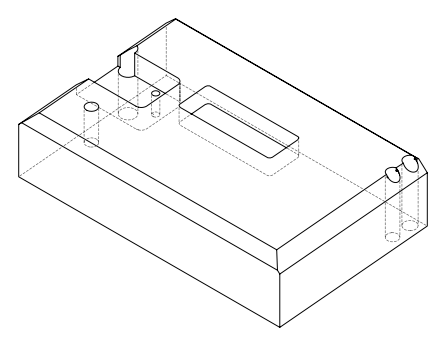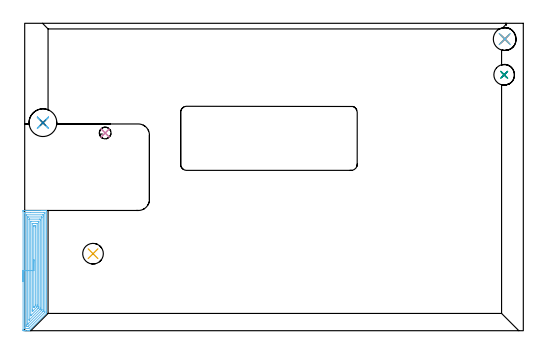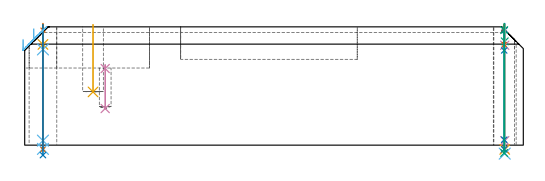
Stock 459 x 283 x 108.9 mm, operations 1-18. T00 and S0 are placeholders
(PLAN: 24 operations, 16 tool changes, 107.4 min)
(1 SPOT_DRILL | STEP1HOLE | NXT0321_9005460120000 | 0.05 min | 182 mm3)
(2 SPOT_DRILL_1 | STEP1HOLE_1 | NXT0321_9005460120000 | 0.05 min | 182 mm3)
(3 SPOT_DRILL_2 | STEP1HOLE_2 | NXT0321_9005460120000 | 0.05 min | 182 mm3)
(4 SPOT_DRILL_3 | STEP1POCKET | NXT0321_9005460120000 | 0.04 min | 4164 mm3)
(5 DRILL_BLIND_HOLE_INTO_CENTER | STEP1HOLE | NXT0301_079 | 0.07 min | 1199 mm3)
(6 GUN_DRILL_THROUGH_HOLE | STEP1HOLE | UGT0307_005 | 0.53 min | 5029 mm3)
(7 DRILL_TO_ENLARGE_THROUGH_HOLE | STEP1HOLE | NXT0301_102 | 0.46 min | 9125 mm3)
(8 DRILL_TO_ENLARGE_THROUGH_HOLE_1 | STEP1HOLE | UGT0301_386 | 0.48 min | 40017 mm3)
(9 DRILL_BLIND_HOLE_INTO_CENTER_1 | STEP1HOLE_1 | UGT0301_205 | 0.06 min | 593 mm3)
(10 GUN_DRILL_THROUGH_HOLE_1 | STEP1HOLE_1 | UGT0307_005 | 0.53 min | 5215 mm3)
(11 DRILL_TO_ENLARGE_THROUGH_HOLE_2 | STEP1HOLE_1 | NXT0301_102 | 0.46 min | 9539 mm3)
(12 DRILL_TO_ENLARGE_THROUGH_HOLE_3 | STEP1HOLE_1 | UGT0301_051 | 0.48 min | 22122 mm3)
(13 DRILL_BLIND_HOLE_INTO_CENTER_2 | STEP1HOLE_2 | NXT0301_079 | 0.07 min | 1199 mm3)
(14 GUN_DRILL_THROUGH_HOLE_2 | STEP1HOLE_2 | UGT0307_007 | 0.56 min | 7333 mm3)
(15 DRILL_TO_ENLARGE_THROUGH_HOLE_4 | STEP1HOLE_2 | UGT0301_048 | 0.47 min | 22112 mm3)
(16 DRILL_BLIND_HOLE_INTO_CENTER_3 | STEP1POCKET | NXT0301_079 | 0.17 min | 3350 mm3)
(17 INDEXABLE_INSERT_DRILL_BLIND_HOLE_FROM_SOLID | STEP1POCKET_1 | NXT0302_009 | 0.25 min | 16885 mm3)
(18 AREA_MILL | FG_CHAMFER_SURFACE | UGT0205_001 | 7.05 min | 27435 mm3)
(19 AREA_MILL_1 | FG_CHAMFER_SURFACE_1 | UGT0205_001 | 16.75 min | 54265 mm3)
(20 AREA_MILL_2 | FG_CHAMFER_SURFACE_2 | UGT0205_001 | 5.63 min | 20700 mm3)
(21 AREA_MILL_3 | FG_CHAMFER_SURFACE_3 | UGT0205_001 | 21.11 min | 54140 mm3)
(22 AREA_MILL_4 | FG_CHAMFER_SURFACE_4 | UGT0205_001 | 6.96 min | 5691 mm3)
(23 MILL_RECTANGULAR_POCKET | POCKET_RECTANGULAR_STRAIGHT | NXT0201_013 | Follow Part, ap 2.5, ae 75% | 31.65 min | 285822 mm3)
(24 MILL_SLOT | SLOT_PARTIAL_RECTANGULAR | UGT0201_094 | Follow Part, ap 5, ae 75% | 13.48 min | 329208 mm3)
(TOOL NXT0321_9005460120000 | NC Spot Drill, 142deg, 12mm, Carbide, Uncoated | D12 PA142 FL30 Z2)
(TOOL NXT0301_079 | Carbide Drill 10.8mm [860.1-1080-032A1-MM 2214] | D10.8 PA140 FL55 Z2)
(TOOL UGT0307_005 | Gun Drill 8.3 mm | D8.3 PA130 FL24 Z1)
(TOOL NXT0301_102 | Carbide Drill 13.5mm [860.1-1350-108A1-MM 2214] | D13.5 PA140 FL123 Z2)
(TOOL UGT0301_386 | Twist Drill 25.5 mm | D25.5 PA118 FL165 Z2)
(TOOL UGT0301_205 | Twist Drill 8.9 mm | D8.9 PA118 FL78 Z2)
(TOOL UGT0301_051 | Twist Drill 21 mm | D21 PA118 FL145 Z2)
(TOOL UGT0307_007 | Gun Drill 10 mm | D10 PA130 FL24 Z1)
(TOOL UGT0301_048 | Twist Drill 19 mm | D19 PA118 FL135 Z2)
(TOOL NXT0302_009 | Index. Insert Drill 19mm [880-D1900L25-05] | D19 PA176 FL95 Z2)
(TOOL UGT0205_001 | Chamfer Mill 20 x 3 x 45 deg. | D20 FL50 Z2)
(TOOL NXT0201_013 | ENDMILL 10mm | D10 FL30 Z4)
(TOOL UGT0201_094 | End mill 20 mm | D20 FL38 Z4)
(OP 1 SPOT_DRILL)
G17 G21 G94 G90
T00 M6
G54
G17 G0 G90 X16.8 Y191.5 S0 M3
G43 Z118.9 H0
G94 G81 G98 Z105.9 F250. R111.9
G80
M5
M2
(OP 2 SPOT_DRILL_1)
G17 G21 G94 G90
T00 M6
G54
G17 G0 G90 X441.9 Y268.5 S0 M3
G43 Z118.9 H0
G94 G81 G98 Z105.9 F250. R111.9
G80
M5
M2
(OP 3 SPOT_DRILL_2)
G17 G21 G94 G90
T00 M6
G54
G17 G0 G90 X441.4 Y235.6 S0 M3
G43 Z118.9 H0
G94 G81 G98 Z105.9 F250. R111.9
G80
M5
M2
(OP 4 SPOT_DRILL_3)
G17 G21 G94 G90
T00 M6
G54
G17 G0 G90 X74.1 Y182. S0 M3
G43 Z118.9 H0
G94 G81 G98 Z70.531 F250. R74.
G80
M5
M2
(OP 5 DRILL_BLIND_HOLE_INTO_CENTER)
G17 G21 G94 G90
T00 M6
G54
G17 G0 G90 X16.8 Y191.5 S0 M3
G43 Z118.9 H1
G94 G81 G98 Z92.7 F250. R110.9
G80
M5
M2
(OP 6 GUN_DRILL_THROUGH_HOLE)
G17 G21 G94 G90
T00 M6
G54
G17 G0 G90 X16.8 Y191.5 M8
G43 Z118.9 H0
Z104.091
S716 M3
G94 G1 Z88.125 F125. M26
G4 X.084
Z4.15 F250.
G4 X.084
Z-3.435 F125.
G4 X.084
M5
M9
G0 Z104.091
Z118.9
M2
(OP 7 DRILL_TO_ENLARGE_THROUGH_HOLE)
G17 G21 G94 G90
T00 M6
G54
G17 G0 G90 X16.8 Y191.5 S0 M3
G43 Z118.9 H1
G94 G73 G98 Z-3.957 F250. Q12.54 R110.9
G80
M5
M2
(OP 8 DRILL_TO_ENLARGE_THROUGH_HOLE_1)
G17 G21 G94 G90
T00 M6
G54
G17 G0 G90 X16.8 Y191.5 S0 M3
G43 Z118.9 H0
G94 G73 G98 Z-9.161 F250. Q23.612 R110.9
G80
M5
M2
(OP 9 DRILL_BLIND_HOLE_INTO_CENTER_1)
G17 G21 G94 G90
T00 M6
G54
G17 G0 G90 X441.9 Y268.5 S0 M3
G43 Z118.9 H0
G94 G81 G98 Z95.55 F250. R110.9
G80
M5
M2
(OP 10 GUN_DRILL_THROUGH_HOLE_1)
G17 G21 G94 G90
T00 M6
G54
G17 G0 G90 X441.9 Y268.5 M8
G43 Z118.9 H0
Z106.498
S716 M3
G94 G1 Z91.958 F125. M26
G4 X.084
Z4.15 F250.
G4 X.084
Z-3.435 F125.
G4 X.084
M5
M9
G0 Z106.498
Z118.9
M2
(OP 11 DRILL_TO_ENLARGE_THROUGH_HOLE_2)
G17 G21 G94 G90
T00 M6
G54
G17 G0 G90 X441.9 Y268.5 S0 M3
G43 Z118.9 H1
G94 G73 G98 Z-3.957 F250. Q12.54 R110.9
G80
M5
M2
(OP 12 DRILL_TO_ENLARGE_THROUGH_HOLE_3)
G17 G21 G94 G90
T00 M6
G54
G17 G0 G90 X441.9 Y268.5 S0 M3
G43 Z118.9 H0
G94 G73 G98 Z-7.809 F250. Q19.452 R110.9
G80
M5
M2
(OP 13 DRILL_BLIND_HOLE_INTO_CENTER_2)
G17 G21 G94 G90
T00 M6
G54
G17 G0 G90 X441.4 Y235.6 S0 M3
G43 Z118.9 H1
G94 G81 G98 Z92.7 F250. R110.9
G80
M5
M2
(OP 14 GUN_DRILL_THROUGH_HOLE_2)
G17 G21 G94 G90
T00 M6
G54
G17 G0 G90 X441.4 Y235.6 M8
G43 Z118.9 H0
Z106.632
S716 M3
G94 G1 Z87.188 F125. M26
G4 X.084
Z5. F250.
G4 X.084
Z-3.832 F125.
G4 X.084
M5
M9
G0 Z106.632
Z118.9
M2
(OP 15 DRILL_TO_ENLARGE_THROUGH_HOLE_4)
G17 G21 G94 G90
T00 M6
G54
G17 G0 G90 X441.4 Y235.6 S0 M3
G43 Z118.9 H0
G94 G73 G98 Z-7.208 F250. Q16.587 R110.9
G80
M5
M2
(OP 16 DRILL_BLIND_HOLE_INTO_CENTER_3)
G17 G21 G94 G90
T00 M6
G54
G17 G0 G90 X74.1 Y182. S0 M3
G43 Z118.9 H1
G94 G81 G98 Z33.7 F250. R73.
G80
M5
M2
(OP 17 INDEXABLE_INSERT_DRILL_BLIND_HOLE_FROM_SOLID)
G17 G21 G94 G90
T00 M6
G54
G17 G0 G90 X62.9 Y70.9 S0 M3
G43 Z118.9 H1
G94 G81 G98 Z49. F250. R110.9
G80
M5
M2
(OP 18 AREA_MILL)
G17 G21 G94 G90
T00 M6
G54
G17 G0 G90 X-1.5 Y45.35 S1061 M3
G43 Z118.9 H0
Z97.4
G94 G1 Y45.388 Z96.528 F250.
Y45.502 Z95.664
Y45.691 Z94.812
Y45.953 Z93.98
Y46.287 Z93.174
Y46.69 Z92.4
Y47.158 Z91.664
Y47.69 Z90.972
Y48.279 Z90.329
Y48.922 Z89.74
Y49.614 Z89.208
Y50.35 Z88.74
Y51.124 Z88.337
Y51.93 Z88.003
Y52.762 Z87.741
Y53.614 Z87.552
Y54.478 Z87.438
Y55.35 Z87.4
Y109.772
X-1.499 Y110.121 Z87.401
X-1.494 Y110.656 Z87.403
X-1.491 Y110.692 Z87.406
X-0.96 Y110.7 Z87.937
X15.908 Z104.803
X16.529 Z105.427
X16.796 Z105.693
X18.572 Z107.467
X19.106 Z108.005
X19.46 Z108.359
X19.675 Z108.574
X19.972 Y110.693 Z108.864
X19.997 Y110.69 Z108.888
X20. Y110.566 Z108.9
Y16.61
X19.997 Y15.905 Z108.889
X19.914 Y15.813 Z108.812
X19.904 Y15.803 Z108.802
X4.103 Y0.002 Z93.
X4.1 Y0. Z92.997
X4.012 Z92.91
X3.656 Z92.555
X3.126 Z92.025
X2.592 Z91.487
X0.549 Z89.446
X-0.072 Z88.823
X-0.649 Z88.246
X-0.96 Y0.001 Z87.936
X-1.179 Y0.003 Z87.716
X-1.491 Y0.008 Z87.405
X-1.493 Y0.044 Z87.403
X-1.499 Y0.579 Z87.401
X-1.5 Y1.121 Z87.4
Y55.35
X-0.086 Z88.814
X-0.085 Y108.353 Z88.815
X-0.072 Y108.69 Z88.828
X0.458 Y108.699 Z89.358
X5.34 Y108.7 Z94.24
X17.684 Z106.584
X18.215 Y108.698 Z107.115
X18.572 Y108.69 Z107.472
X18.585 Y108.34 Z107.485
Y108.326
Y17.487
X18.572 Y16.934 Z107.472
X18.414 Y16.768 Z107.314
X18.26 Y16.61 Z107.16
X4.01 Y2.36 Z92.91
X3.741 Y2.098 Z92.641
X3.654 Y2.016 Z92.554
X3.479 Y2.01 Z92.379
X2.95 Y2.001 Z91.85
X0.816 Y2. Z89.716
X0.285 Y2.002 Z89.185
X-0.072 Y2.01 Z88.828
X-0.085 Y2.36 Z88.815
X-0.086 Y2.374 Z88.814
Y55.35
X1.328 Z90.228
X1.329 Y106.044 Z90.229
X1.331 Y106.558 Z90.231
X1.333 Y106.652 Z90.233
X1.335 Y106.69 Z90.235
X1.422 Y106.694 Z90.322
X1.563 Y106.699 Z90.463
X16.656 Y106.7 Z105.556
X16.796 Y106.697 Z105.696
X16.937 Y106.69 Z105.837
X17.165 Y106.674 Z106.065
X17.167 Y106.558 Z106.067
X17.17 Y106.183 Z106.07
X17.171 Y105.668 Z106.071
Y105.292
Y18.905
X17.169 Y18.391 Z106.069
X17.165 Y18.021 Z106.065
X17.16 Y17.971 Z106.06
X17.134 Y17.94 Z106.034
X17.06 Y17.862 Z105.96
X16.796 Y17.595 Z105.696
X3.342 Y4.142 Z92.242
X3.258 Y4.059 Z92.158
X3.222 Y4.027 Z92.122
X3.205 Y4.016 Z92.105
X3.156 Y4.01 Z92.056
X2.874 Y4.002 Z91.774
X2.732 Y4. Z91.632
X2.592 Z91.492
X1.844 Z90.744
X1.704 Y4.003 Z90.604
X1.563 Y4.01 Z90.463
X1.335 Y4.026 Z90.235
X1.333 Y4.142 Z90.233
X1.33 Y4.517 Z90.23
X1.329 Y5.032 Z90.229
X1.328 Y5.409 Z90.228
Y55.35
X2.743 Z91.643
Y103.887
X2.746 Y104.623 Z91.646
X2.748 Y104.673 Z91.648
X2.751 Y104.69 Z91.651
X2.771 Y104.692 Z91.671
X2.871 Y104.697 Z91.771
X3.074 Y104.699 Z91.974
X15.458 Z104.358
X15.637 Y104.697 Z104.537
X15.727 Y104.693 Z104.627
X15.746 Y104.69 Z104.646
X15.75 Y104.682 Z104.65
X15.752 Y104.648 Z104.652
X15.757 Y104.039 Z104.657
Y103.887
Y19.434
X15.755 Y19.281 Z104.655
X15.752 Y19.097 Z104.652
X15.749 Y19.01 Z104.649
X15.692 Y18.949 Z104.592
X15.524 Y18.776 Z104.424
X15.142 Y18.391 Z104.042
X2.97 Y6.219 Z91.87
X2.841 Y6.092 Z91.741
X2.787 Y6.041 Z91.687
X2.754 Y6.014 Z91.654
X2.75 Y6.013 Z91.65
X2.748 Y6.034 Z91.648
X2.745 Y6.194 Z91.645
X2.743 Y6.662 Z91.643
Y6.813
Y55.35
X4.157 Z93.057
X4.158 Y102.316 Z93.058
X4.161 Y102.527 Z93.061
X4.164 Y102.666 Z93.064
X4.169 Y102.691 Z93.069
X4.183 Y102.694 Z93.083
X4.219 Y102.697 Z93.119
X4.367 Y102.699 Z93.267
X13.541 Z102.441
X14.133 Y102.693 Z103.033
X14.324 Y102.69 Z103.224
X14.336 Y102.316 Z103.236
X14.34 Y102.106 Z103.24
X14.342 Y101.896 Z103.242
X14.343 Y20.852 Z103.243
X14.34 Y20.172 Z103.24
X14.338 Y20.068 Z103.238
X14.336 Y20.046 Z103.236
X14.325 Y20.03 Z103.225
X14.302 Y20.003 Z103.202
X14.133 Y19.831 Z103.033
X4.367 Y10.066 Z93.267
X4.211 Y9.913 Z93.111
X4.167 Y9.873 Z93.067
X4.163 Z93.063
X4.161 Y9.878 Z93.061
X4.159 Y9.912 Z93.059
X4.157 Y10.024 Z93.057
Y10.165
Y55.35
X5.571 Z94.471
X5.572 Y100.324 Z94.472
X5.574 Y100.611 Z94.474
X5.577 Y100.681 Z94.477
X5.578 Y100.69 Z94.478
X5.599 Y100.694 Z94.499
X5.644 Y100.697 Z94.544
X5.769 Y100.7 Z94.669
X12.357 Y100.699 Z101.257
X12.875 Y100.696 Z101.775
X12.913 Y100.69 Z101.813
X12.922 Y100.649 Z101.822
X12.925 Y100.324 Z101.825
X12.928 Y99.752 Z101.828
Y22.271
X12.927 Y21.953 Z101.827
X12.922 Y21.387 Z101.822
X12.908 Y21.063 Z101.808
X12.191 Y20.339 Z101.091
X5.718 Y13.867 Z94.618
X5.684 Y13.835 Z94.584
X5.635 Y13.794 Z94.535
X5.578 Y13.749 Z94.478
X5.575 Y13.819 Z94.475
X5.573 Y13.938 Z94.473
X5.572 Y14.167 Z94.472
X5.571 Y14.511 Z94.471
Y55.35
X6.985 Z95.885
X6.986 Y98.543 Z95.886
X6.987 Y98.587 Z95.887
X6.991 Y98.633 Z95.891
X6.998 Y98.69 Z95.898
X7.03 Y98.691 Z95.93
X7.763 Y98.699 Z96.663
X10.582 Y98.7 Z99.482
X11.317 Y98.696 Z100.217
X11.469 Y98.69 Z100.369
X11.508 Y98.672 Z100.408
X11.512 Y98.588 Z100.412
X11.514 Y98.543 Z100.414
X11.515 Y23.734 Z100.415
X11.513 Y22.844 Z100.413
X11.512 Y22.801 Z100.412
X11.469 Y22.079 Z100.369
X11.41 Y22.013 Z100.31
X11.355 Y21.953 Z100.255
X7.794 Y18.391 Z96.694
X7.409 Y18.011 Z96.309
X7.03 Y17.64 Z95.93
X6.988 Y18.391 Z95.888
X6.987 Y18.435 Z95.887
X6.985 Y19.281 Z95.885
Y55.35
X8.4 Z97.3
Y95.871
X8.402 Y96.277 Z97.302
X8.407 Y96.677 Z97.307
X8.806 Y96.697 Z97.706
X8.869 Y96.699 Z97.769
X9.694 Y96.7 Z98.594
X9.756 Y96.699 Z98.656
X10.077 Y96.69 Z98.977
X10.093 Y96.588 Z98.993
X10.097 Y96.358 Z98.997
X10.1 Y95.871 Z99.
Y95.464
Y23.734
X10.099 Y23.328 Z98.999
X10.096 Y23.206 Z98.996
X10.093 Y23.151 Z98.993
X10.056 Y23.112 Z98.956
X9.797 Y22.844 Z98.697
X8.806 Y21.853 Z97.706
X8.406 Y21.464 Z97.306
X8.404 Y21.466 Z97.304
X8.401 Y21.469 Z97.301
X8.4 Y21.953 Z97.3
Y22.361
Y55.35
Y56.222 Z97.338
Y57.086 Z97.451
Y57.938 Z97.64
Y58.77 Z97.903
Y59.576 Z98.236
Y60.35 Z98.639
Y61.086 Z99.108
Y61.778 Z99.639
Y62.421 Z100.228
Y63.01 Z100.872
Y63.542 Z101.564
Y64.01 Z102.3
Y64.413 Z103.073
Y64.747 Z103.879
Y65.009 Z104.711
Y65.198 Z105.563
Y65.312 Z106.428
Y65.35 Z107.3
G0 Z118.9
M5
M2
